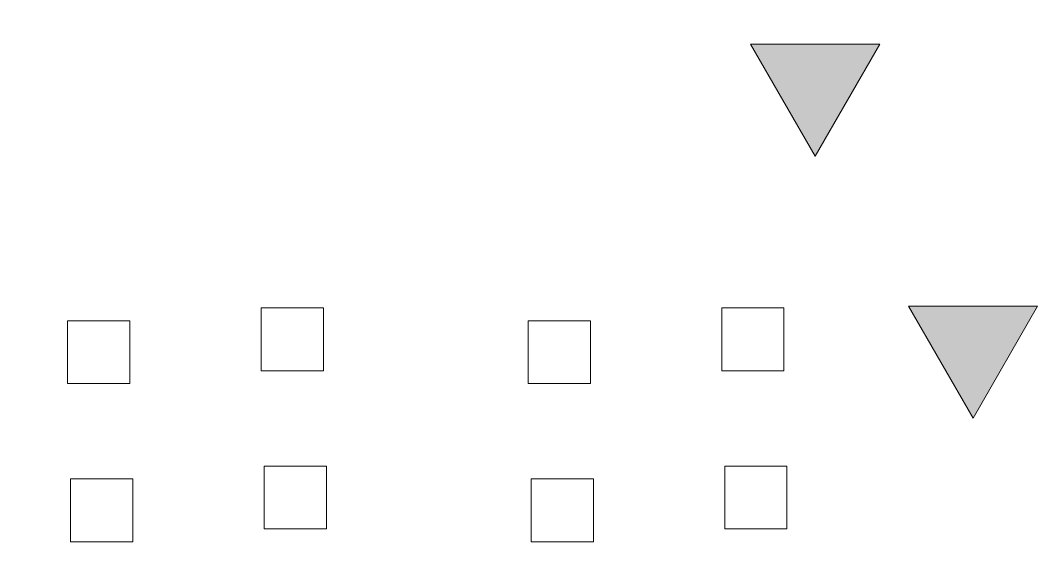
# Model space of a CAD drawing. Header units: centimetres. Extents: x -16.81 to -14.54, y 1.61 to 2.77.
# Drawn here: x -16.3807 to -16.1493, y 1.8119 to 1.9305 of the extents above; entities that cross this region are included whole.
import ezdxf

# ---------------------------------------------------------------- set-up
doc = ezdxf.new("R2010")
doc.units = ezdxf.units.CM
doc.header["$MEASUREMENT"] = 0
for name, color, linetype, lineweight in [('0WALL', 7, 'Continuous', 0), ('UserFlow1', 7, 'Continuous', 0), ('UserFlow2', 7, 'Continuous', 0)]:
    doc.layers.add(name, color=color, linetype=linetype, lineweight=lineweight)

msp = doc.modelspace()

# ---------------------------------------------------------------- hatches: boundary and pattern name
at = {"layer": 'UserFlow1', "true_color": 0xff7f7f, "transparency": 33554687}
h = msp.add_hatch(color=11, dxfattribs=at)
edge = h.paths.add_edge_path()
edge.add_spline(control_points=[(-16.14933, 1.86547), (-16.14933, 1.86547), (-16.17871, 1.86547), (-16.17871, 1.86547), (-16.17871, 1.86547), (-16.16402, 1.84003), (-16.16402, 1.84003), (-16.16402, 1.84003), (-16.14933, 1.86547), (-16.14933, 1.86547)], knot_values=[0, 0, 0, 0, 1, 1, 1, 2, 2, 2, 3, 3, 3, 3], degree=3, periodic=0)
edge = h.paths.add_edge_path()
edge.add_spline(control_points=[(-16.35459, 2.59685), (-16.35459, 2.59685), (-16.38069, 2.59685), (-16.38069, 2.59685), (-16.38069, 2.59685), (-16.35459, 2.59685), (-16.35459, 2.59685)], knot_values=[0, 0, 0, 0, 1, 1, 1, 2, 2, 2, 2], degree=3, periodic=0)
edge.add_line((-16.35459, 2.59685), (-16.35459, 2.59685))
msp.add_hatch(color=11, dxfattribs=at).paths.add_polyline_path([(-16.14933, 1.86547), (-16.17871, 1.86547), (-16.16402, 1.84003)])
at = {"layer": 'UserFlow2', "true_color": 0x7fffff, "transparency": 33554687}
msp.add_hatch(color=131, dxfattribs=at).paths.add_polyline_path([(-16.18522, 1.92512), (-16.2146, 1.92512), (-16.19991, 1.89967)])

# ---------------------------------------------------------------- linework, layer by layer
at = {"layer": '0WALL', "color": 254, "lineweight": 0, "true_color": 0xd6d6d6}
for points in [[(-16.32592, 1.86509), (-16.31177, 1.86509), (-16.31177, 1.85082), (-16.32592, 1.85082)], [(-16.22117, 1.86509), (-16.20702, 1.86509), (-16.20702, 1.85082), (-16.22117, 1.85082)], [(-16.36996, 1.86218), (-16.3558, 1.86218), (-16.3558, 1.84791), (-16.36996, 1.84791)], [(-16.26521, 1.86218), (-16.25105, 1.86218), (-16.25105, 1.84791), (-16.26521, 1.84791)], [(-16.32525, 1.8291), (-16.31109, 1.8291), (-16.31109, 1.81483), (-16.32525, 1.81483)], [(-16.2205, 1.8291), (-16.20634, 1.8291), (-16.20634, 1.81483), (-16.2205, 1.81483)], [(-16.36928, 1.82619), (-16.35512, 1.82619), (-16.35512, 1.81192), (-16.36928, 1.81192)], [(-16.26453, 1.82619), (-16.25037, 1.82619), (-16.25037, 1.81192), (-16.26453, 1.81192)]]:
    msp.add_lwpolyline(points, close=True, dxfattribs=at)
at = {"layer": 'UserFlow1'}
msp.add_lwpolyline([(-16.14933, 1.86547), (-16.17871, 1.86547), (-16.16402, 1.84003)], close=True, dxfattribs=at)
at = {"layer": 'UserFlow1', "color": 11, "lineweight": 0, "true_color": 0xff7f7f}
msp.add_lwpolyline([(-16.16402, 1.84003), (-16.14933, 1.86547), (-16.17871, 1.86547)], close=True, dxfattribs=at)
at = {"layer": 'UserFlow1'}
msp.add_open_spline([(-16.14933, 1.86547), (-16.14933, 1.86547), (-16.17871, 1.86547), (-16.17871, 1.86547), (-16.17871, 1.86547), (-16.16402, 1.84003), (-16.16402, 1.84003), (-16.16402, 1.84003), (-16.14933, 1.86547), (-16.14933, 1.86547)], degree=3, knots=[0, 0, 0, 0, 1, 1, 1, 2, 2, 2, 3, 3, 3, 3], dxfattribs=at)
at = {"layer": 'UserFlow2'}
msp.add_lwpolyline([(-16.18522, 1.92512), (-16.2146, 1.92512), (-16.19991, 1.89967)], close=True, dxfattribs=at)
at = {"layer": 'UserFlow2', "color": 131, "lineweight": 0, "true_color": 0x7fffff}
msp.add_lwpolyline([(-16.19991, 1.89967), (-16.18522, 1.92512), (-16.2146, 1.92512)], close=True, dxfattribs=at)

doc.saveas('drawing.dxf')
